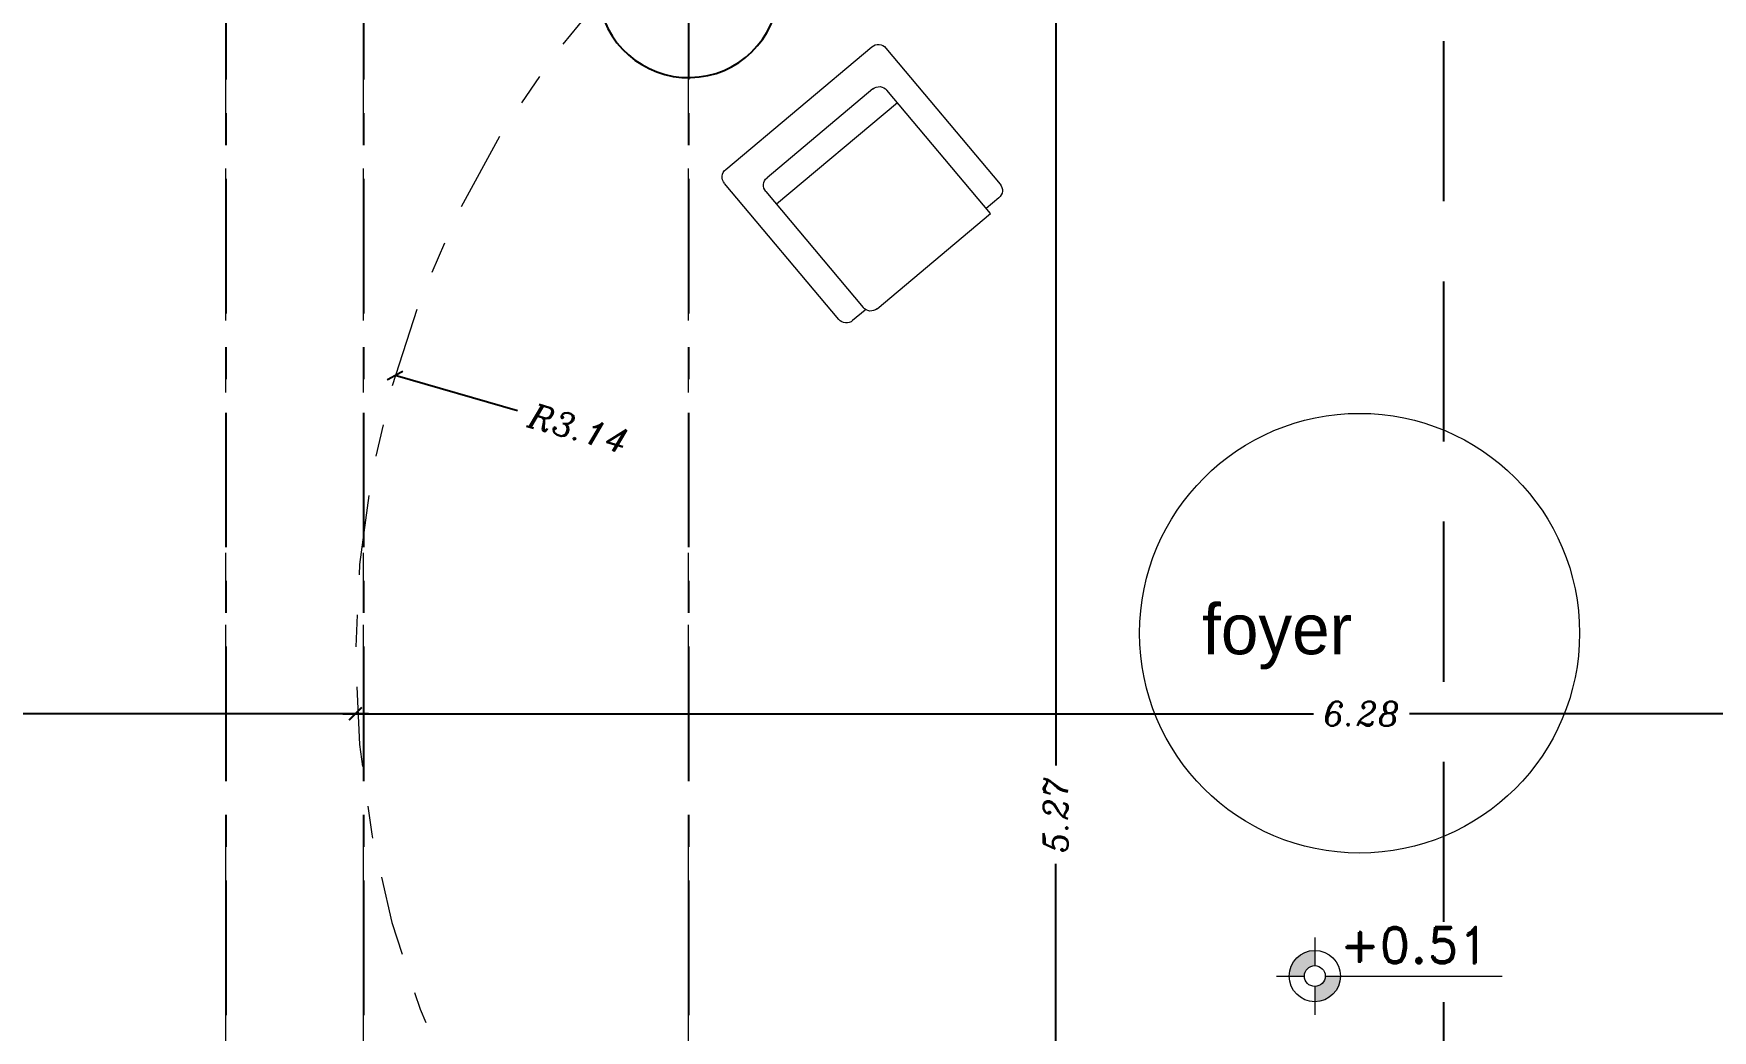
# Model space of a CAD drawing. Header units: metres. Extents: x 294 to 1101, y -498 to -355.
# Drawn here: x 501.09 to 506.32, y -385.03 to -381.91 of the extents above; entities that cross this region are included whole.
import ezdxf

# ---------------------------------------------------------------- set-up
doc = ezdxf.new("R2010")
doc.units = ezdxf.units.M
for name, pattern in [('ACAD_ISO10W100', [18, 12, -3, 0, -3]), ('DASHDOT2', [0.5, 0.25, -0.125, 0, -0.125]), ('DASHED', [0.75, 0.5, -0.25])]:
    doc.linetypes.add(name, pattern=pattern)
for name, color, linetype in [('001-axis', 1, 'Continuous'), ('dim', 156, 'Continuous'), ('text', 3, 'Continuous')]:
    doc.layers.add(name, color=color, linetype=linetype)
for name, color, linetype, lineweight in [('2', 2, 'Continuous', 13), ('axe', 12, 'DASHDOT2', 9), ('D', 2, 'Continuous', 13), ('fur', 251, 'Continuous', 9), ('roof', 16, 'DASHDOT2', 18), ('wall', 7, 'Continuous', 25)]:
    doc.layers.add(name, color=color, linetype=linetype, lineweight=lineweight)
doc.styles.add('alalala', font='bgothm.ttf', dxfattribs={"height": 0.2})
doc.styles.add('ITALICC', font='italicc')
doc.styles.add('ROMAND', font='romand.shx', dxfattribs={"height": 0.2})
doc.dimstyles.new('dim200', dxfattribs={"dimscale": 0.4, "dimtxt": 0.1885, "dimasz": 0.1, "dimexe": 0.15, "dimexo": 0.25, "dimgap": 0.07, "dimtad": 0, "dimzin": 0, "dimdsep": 46, "dimtxsty": 'ITALICC', "dimblk": 'ARCHTICK', "dimcen": 0.09, "dimdle": 0.1, "dimse1": 1, "dimse2": 1, "dimclrd": 211, "dimclrt": 3, "dimadec": 0, "dimazin": 0, "dimtfac": 1, "dimtix": 1, "dimtofl": 0, "dimtmove": 0, "dimatfit": 3, "dimldrblk": 'ARCHTICK', "dimfxl": 1, "dimtolj": 1, "dimtzin": 0, "dimlwd": 25, "dimarcsym": 0})

# ---------------------------------------------------------------- blocks, each defined once
blk = doc.blocks.new('gdgghhh')
for p, q in [((309.9994, 37.8971), (309.9456, 37.8971)), ((309.9994, 37.3907), (309.9994, 37.8863)), ((310.0318, 37.9186), (310.5166, 37.9186)), ((310.5166, 37.9186), (310.5166, 37.3907)), ((310.5705, 37.8971), (310.5166, 37.8971)), ((309.9132, 37.8648), (309.9132, 37.2829)), ((310.6028, 37.2829), (310.6028, 37.8648)), ((310.5166, 37.4445), (309.9994, 37.4445)), ((310.4843, 37.3583), (310.0318, 37.3583)), ((309.9456, 37.2506), (310.5705, 37.2506))]:
    blk.add_line(p, q)
for centre, start, end in [((309.9456, 37.8648), 90, 180), ((310.0318, 37.8863), 90, 180), ((310.5705, 37.8648), 0, 90), ((310.0318, 37.3907), 180, 270), ((310.4843, 37.3907), 270, 0), ((309.9456, 37.2829), 180, 270), ((310.5705, 37.2829), 270, 0)]:
    blk.add_arc(centre, 0.0323, start, end)
blk = doc.blocks.new('A$C6C9229B2')
at = {"layer": 'dim'}
h = blk.add_hatch(color=256, dxfattribs=at)
h.paths.add_polyline_path([(0.294, 0.376), (0.294, 0.492, 0.414214), (0.098, 0.296), (0.214, 0.296, -0.414214)])
h.paths.add_polyline_path([(0.49, 0.296), (0.373, 0.296, -0.414214), (0.294, 0.217), (0.294, 0.1, 0.414214)])
at = {"layer": '2'}
for p, q in [((0.294, 0.592), (0.294, 0.376)), ((0, 0.296), (0.214, 0.296)), ((0.373, 0.296), (1.727, 0.296)), ((0.294, 0.217), (0.294, 0))]:
    blk.add_line(p, q, dxfattribs=at)
for radius in [0.196, 0.0796]:
    blk.add_circle((0.294, 0.296), radius, dxfattribs=at)
blk = doc.blocks.new('_ArchTick')
at = {"color": 0, "linetype": 'ByBlock', "const_width": 0.15}
blk.add_lwpolyline([(-0.5, -0.5), (0.5, 0.5)], dxfattribs=at)
blk = doc.blocks.new('*D160')
at = {"layer": 'DEFPOINTS', "color": 0, "transparency": 16777216}
for p in [(502.0896, -383.8531), (502.0896, -384.038), (497.9276, -388.4389)]:
    blk.add_point(p, dxfattribs=at)
at = {"layer": 'wall', "color": 211, "linetype": 'Continuous', "lineweight": 25, "transparency": 16777216}
for p, q in [((497.8876, -384.038), (499.8567, -384.038)), ((502.1296, -384.038), (500.1604, -384.038))]:
    blk.add_line(p, q, dxfattribs=at)
at = {"layer": 'wall', "color": 211, "lineweight": 25, "transparency": 16777216, "xscale": 0.04000000000000001, "yscale": 0.04000000000000001, "zscale": 0.04000000000000001, "rotation": 180}
blk.add_blockref('_ArchTick', (497.9276, -384.038), dxfattribs=at)
at = {"layer": 'wall', "color": 211, "lineweight": 25, "transparency": 16777216, "xscale": 0.04000000000000001, "yscale": 0.04000000000000001, "zscale": 0.04000000000000001}
blk.add_blockref('_ArchTick', (502.0896, -384.038), dxfattribs=at)
at = {"layer": 'wall', "color": 3, "transparency": 16777216, "insert": (500.0086, -384.038), "char_height": 0.0754, "attachment_point": 5, "style": 'ITALICC'}
blk.add_mtext('\\A1;4.16', dxfattribs=at)
blk = doc.blocks.new('*D189')
at = {"layer": 'DEFPOINTS', "color": 0, "transparency": 16777216}
for p in [(502.2128, -382.9822), (505.2284, -383.8531)]:
    blk.add_point(p, dxfattribs=at)
at = {"layer": 'wall', "color": 211, "linetype": 'Continuous', "lineweight": 25, "transparency": 16777216}
blk.add_line((502.5945, -383.0924), (502.2128, -382.9822), dxfattribs=at)
at = {"layer": 'wall', "color": 211, "lineweight": 25, "transparency": 16777216, "xscale": 0.04000000000000001, "yscale": 0.04000000000000001, "zscale": 0.04000000000000001, "rotation": 163.8920916012646}
blk.add_blockref('_ArchTick', (502.2128, -382.9822), dxfattribs=at)
at = {"layer": 'wall', "color": 3, "transparency": 16777216, "insert": (502.7852, -383.1475), "char_height": 0.0754, "attachment_point": 5, "rotation": 343.8921, "style": 'ITALICC'}
blk.add_mtext('\\A1;R3.14', dxfattribs=at)
blk = doc.blocks.new('*D194')
at = {"layer": 'DEFPOINTS', "color": 0, "transparency": 16777216}
for p in [(502.0896, -383.8531), (508.3672, -383.8531), (508.3672, -384.038)]:
    blk.add_point(p, dxfattribs=at)
at = {"layer": 'wall', "color": 211, "linetype": 'Continuous', "lineweight": 25, "transparency": 16777216}
for p, q in [((502.0496, -384.038), (505.0783, -384.038)), ((508.4072, -384.038), (505.3785, -384.038))]:
    blk.add_line(p, q, dxfattribs=at)
at = {"layer": 'wall', "color": 211, "lineweight": 25, "transparency": 16777216, "xscale": 0.04000000000000001, "yscale": 0.04000000000000001, "zscale": 0.04000000000000001, "rotation": 180}
blk.add_blockref('_ArchTick', (502.0896, -384.038), dxfattribs=at)
at = {"layer": 'wall', "color": 211, "lineweight": 25, "transparency": 16777216, "xscale": 0.04000000000000001, "yscale": 0.04000000000000001, "zscale": 0.04000000000000001}
blk.add_blockref('_ArchTick', (508.3672, -384.038), dxfattribs=at)
at = {"layer": 'wall', "color": 3, "transparency": 16777216, "insert": (505.2284, -384.038), "char_height": 0.0754, "attachment_point": 5, "style": 'ITALICC'}
blk.add_mtext('\\A1;6.28', dxfattribs=at)
blk = doc.blocks.new('*D206')
at = {"layer": 'DEFPOINTS', "color": 0, "transparency": 16777216}
for p in [(504.2743, -381.7192), (505.2284, -381.7192), (505.2284, -386.9866)]:
    blk.add_point(p, dxfattribs=at)
at = {"layer": 'wall', "color": 211, "linetype": 'Continuous', "lineweight": 25, "transparency": 16777216}
for p, q in [((504.2743, -381.6792), (504.2743, -384.1992)), ((504.2743, -387.0266), (504.2743, -384.5066))]:
    blk.add_line(p, q, dxfattribs=at)
at = {"layer": 'wall', "color": 211, "lineweight": 25, "transparency": 16777216, "xscale": 0.04000000000000001, "yscale": 0.04000000000000001, "zscale": 0.04000000000000001}
for p, rotation in [((504.2743, -381.7192), 90), ((504.2743, -386.9866), 270)]:
    blk.add_blockref('_ArchTick', p, dxfattribs=dict(at, rotation=rotation))
at = {"layer": 'wall', "color": 3, "transparency": 16777216, "insert": (504.2743, -384.3529), "char_height": 0.0754, "attachment_point": 5, "rotation": 90, "style": 'ITALICC'}
blk.add_mtext('\\A1;5.27', dxfattribs=at)
blk = doc.blocks.new('AX-LINE')
at = {"layer": '001-axis', "color": 251, "linetype": 'ACAD_ISO10W100', "ltscale": 0.035}
for p, q in [((3.96, 0), (3.96, -24.88)), ((4.389, 0), (4.389, -24.88)), ((5.4034, 0), (5.4034, -24.88))]:
    blk.add_line(p, q, dxfattribs=at)
blk = doc.blocks.new('fdssdfsfd')
at = {"color": 6}
blk.add_blockref('AX-LINE', (408.7305, -376.7583), dxfattribs=at)

msp = doc.modelspace()

# ---------------------------------------------------------------- linework, layer by layer
at = {"layer": 'axe'}
for p, q in [((501.685, -402.6106), (501.685, -367.9368)), ((502.114, -402.6106), (502.114, -367.9368)), ((503.1284, -402.6106), (503.1284, -367.9368))]:
    msp.add_line(p, q, dxfattribs=at)
at = {"layer": 'fur'}
msp.add_circle((505.2223, -383.7867), 0.6864, dxfattribs=at)
at = {"layer": 'roof'}
msp.add_arc((505.2284, -383.8531), 3.1388, 138.023, 221.977, dxfattribs=at)
at = {"layer": 'text', "linetype": 'DASHED'}
msp.add_line((505.4856, -401.9381), (505.4856, -374.886), dxfattribs=at)
at = {"layer": 'wall'}
msp.add_arc((503.1284, -381.7694), 0.2828, 185.5519, 82.8034, dxfattribs=at)

# ---------------------------------------------------------------- block references
at = {"layer": 'fur', "xscale": -0.9530833913664928, "yscale": 0.9530833913664928, "zscale": 0.9530833913664928}
for p, rotation in [((254.139, -545.036), 220.0027678597514), ((756.1736, -222.8192), 40.00276785975142)]:
    msp.add_blockref('gdgghhh', p, dxfattribs=dict(at, rotation=rotation))
at = {"layer": 'wall'}
msp.add_blockref('fdssdfsfd', (88.9945, 2.4198), dxfattribs=at)
at = {"layer": 'wall', "xscale": 0.4082351196449411, "yscale": 0.4082351196449411, "zscale": 0.4082351196449411}
msp.add_blockref('A$C6C9229B2', (504.9626, -384.9778), dxfattribs=at)

# ---------------------------------------------------------------- texts
at = {"layer": 'D', "style": 'ROMAND'}
msp.add_text('+0.51', height=0.1131, dxfattribs=at).set_placement((505.1628, -384.8171))
at = {"layer": 'text', "style": 'alalala'}
msp.add_text('foyer', height=0.1573, dxfattribs=at).set_placement((504.7312, -383.8523))

# ---------------------------------------------------------------- dimensions: what is measured, and where the dimension line sits
at = {"layer": 'wall'}
dim = msp.add_linear_dim(base=(504.2743, -381.7192), p1=(505.2284, -386.9866), p2=(505.2284, -381.7192), angle=90, dimstyle='dim200', override={"dimtmove": 1}, dxfattribs=at)
dim.commit()
dim.dimension.update_dxf_attribs({"geometry": '*D206', "text_midpoint": (504.2743, -384.3529)})
dim = msp.add_radius_dim(center=(505.2284, -383.8531), mpoint=(502.2128, -382.9822), dimstyle='dim200', dxfattribs=at)
dim.commit()
dim.dimension.update_dxf_attribs({"geometry": '*D189', "text_midpoint": (502.7852, -383.1475), "dimtype": 164})
for base, p1, p2, picture, middle in [((502.0896, -384.038), (497.9276, -388.4389), (502.0896, -383.8531), '*D160', (500.0086, -384.038)), ((508.3672, -384.038), (502.0896, -383.8531), (508.3672, -383.8531), '*D194', (505.2284, -384.038))]:
    dim = msp.add_linear_dim(base=base, p1=p1, p2=p2, dimstyle='dim200', override={"dimtmove": 1}, dxfattribs=at)
    dim.commit()
    dim.dimension.update_dxf_attribs({"geometry": picture, "text_midpoint": middle})

doc.saveas('drawing.dxf')
